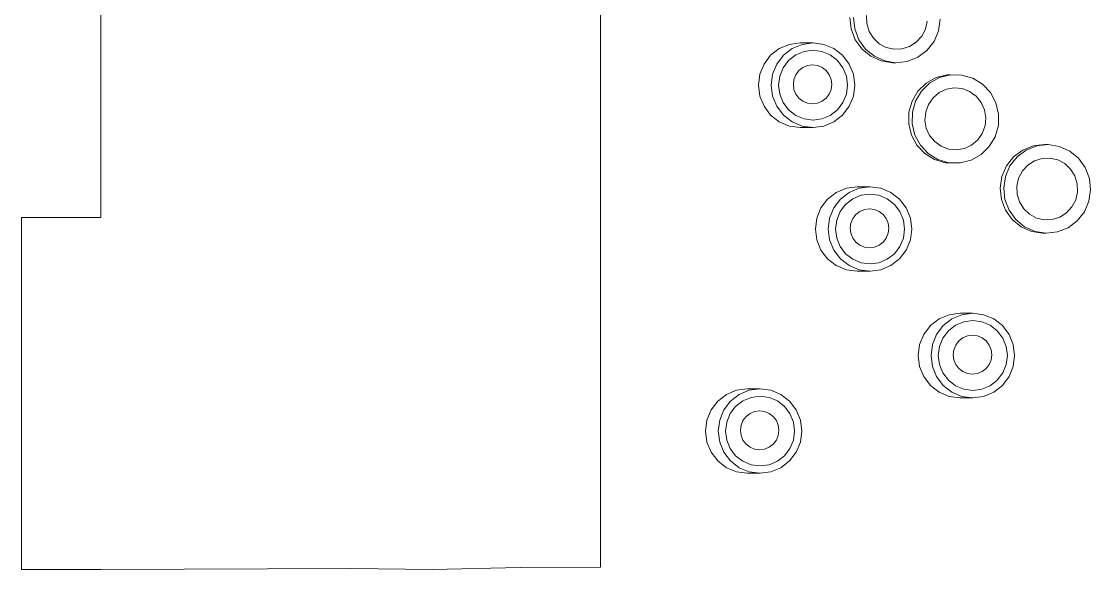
# Model space of a CAD drawing. Header units: millimetres. Extents: x 1448174 to 1599581, y -224422 to -106989.
# Drawn here: x 1467178.9 to 1467394.9, y -127305.7 to -127194.9 of the extents above; entities that cross this region are included whole.
import ezdxf

# ---------------------------------------------------------------- set-up
doc = ezdxf.new("R2010")
doc.units = ezdxf.units.MM
doc.header["$LTSCALE"] = 600
doc.header["$MEASUREMENT"] = 0
doc.layers.add('furniture', color=30, linetype='Continuous', lineweight=9)

msp = doc.modelspace()

# ---------------------------------------------------------------- linework, layer by layer
at = {"layer": 'furniture'}
for p, q in [((1467295.8918, -127049.7696), (1467295.8918, -127305.2108)), ((1467194.9443, -127234.5383), (1467194.9443, -127050.2695)), ((1467346.5296, -127196.4474), (1467346.2773, -127194.124)), ((1467347.232, -127196.4474), (1467346.9798, -127194.124)), ((1467349.6998, -127195.3639), (1467349.6385, -127193.7287)), ((1467364.5374, -127194.4935), (1467364.1914, -127196.8043)), ((1467347.3629, -127198.6251), (1467346.5296, -127196.4474)), ((1467348.0653, -127198.6251), (1467347.232, -127196.4474)), ((1467350.1741, -127196.9271), (1467349.6998, -127195.3639)), ((1467351.0289, -127198.3119), (1467350.1741, -127196.9271)), ((1467361.523, -127196.4843), (1467360.7744, -127197.9317)), ((1467361.8787, -127194.8887), (1467361.523, -127196.4843)), ((1467364.1914, -127196.8043), (1467363.2707, -127198.9451)), ((1467348.7205, -127200.5086), (1467347.3629, -127198.6251)), ((1467349.4229, -127200.5086), (1467348.0653, -127198.6251)), ((1467352.206, -127199.4239), (1467351.0289, -127198.3119)), ((1467359.684, -127199.1321), (1467358.3261, -127200.0039)), ((1467360.7744, -127197.9317), (1467359.684, -127199.1321)), ((1467363.2707, -127198.9451), (1467361.8381, -127200.7699)), ((1467330.2568, -127201.7668), (1467332.0069, -127200.4094)), ((1467332.0069, -127200.4094), (1467334.0448, -127199.5561)), ((1467332.8455, -127201.7668), (1467334.5955, -127200.4094)), ((1467334.0448, -127199.5561), (1467336.2319, -127199.2651)), ((1467334.5955, -127200.4094), (1467336.6335, -127199.5561)), ((1467335.3322, -127201.6993), (1467337.0148, -127200.9947)), ((1467336.2319, -127199.2651), (1467338.8205, -127199.2651)), ((1467336.6335, -127199.5561), (1467338.8205, -127199.2651)), ((1467337.0148, -127200.9947), (1467338.8205, -127200.7544)), ((1467338.8205, -127199.2651), (1467341.0075, -127199.5561)), ((1467338.8205, -127200.7544), (1467340.6262, -127200.9947)), ((1467340.6262, -127200.9947), (1467342.3088, -127201.6993)), ((1467341.0075, -127199.5561), (1467343.0455, -127200.4094)), ((1467343.0455, -127200.4094), (1467344.7955, -127201.7668)), ((1467350.5098, -127201.9696), (1467348.7205, -127200.5086)), ((1467351.2123, -127201.9696), (1467349.4229, -127200.5086)), ((1467353.6253, -127200.1873), (1467352.206, -127199.4239)), ((1467355.1899, -127200.5501), (1467353.6253, -127200.1873)), ((1467356.7933, -127200.4875), (1467355.1899, -127200.5501)), ((1467358.3261, -127200.0039), (1467356.7933, -127200.4875)), ((1467361.8381, -127200.7699), (1467359.9911, -127202.1544)), ((1467328.914, -127203.5359), (1467330.2568, -127201.7668)), ((1467331.5026, -127203.5359), (1467332.8455, -127201.7668)), ((1467332.7786, -127204.2805), (1467333.8873, -127202.82)), ((1467333.8873, -127202.82), (1467335.3322, -127201.6993)), ((1467342.3088, -127201.6993), (1467343.7537, -127202.82)), ((1467343.7537, -127202.82), (1467344.8624, -127204.2805)), ((1467344.7955, -127201.7668), (1467346.1384, -127203.5359)), ((1467352.609, -127202.9086), (1467350.5098, -127201.9696)), ((1467353.3115, -127202.9086), (1467351.2123, -127201.9696)), ((1467354.875, -127203.2614), (1467352.609, -127202.9086)), ((1467355.5775, -127203.2614), (1467353.3115, -127202.9086)), ((1467354.875, -127203.2614), (1467355.5775, -127203.2614)), ((1467357.8558, -127203.0042), (1467355.5775, -127203.2614)), ((1467359.9911, -127202.1544), (1467357.8558, -127203.0042)), ((1467327.7819, -127207.8067), (1467328.0698, -127205.5959)), ((1467328.0698, -127205.5959), (1467328.914, -127203.5359)), ((1467330.3705, -127207.8067), (1467330.6585, -127205.5959)), ((1467330.6585, -127205.5959), (1467331.5026, -127203.5359)), ((1467332.0817, -127205.9814), (1467332.7786, -127204.2805)), ((1467335.3622, -127205.6829), (1467335.9813, -127204.8673)), ((1467335.9813, -127204.8673), (1467336.7881, -127204.2415)), ((1467336.7881, -127204.2415), (1467337.7276, -127203.8481)), ((1467337.7276, -127203.8481), (1467338.7359, -127203.714)), ((1467338.7359, -127203.714), (1467339.7442, -127203.8481)), ((1467339.7442, -127203.8481), (1467340.6837, -127204.2415)), ((1467340.6837, -127204.2415), (1467341.4905, -127204.8673)), ((1467341.4905, -127204.8673), (1467342.1096, -127205.6829)), ((1467344.8624, -127204.2805), (1467345.5594, -127205.9814)), ((1467346.1384, -127203.5359), (1467346.9826, -127205.5959)), ((1467346.9826, -127205.5959), (1467347.2705, -127207.8067)), ((1467331.8439, -127207.8067), (1467332.0817, -127205.9814)), ((1467334.8403, -127207.6518), (1467334.973, -127206.6326)), ((1467334.973, -127208.671), (1467334.8403, -127207.6518)), ((1467334.973, -127206.6326), (1467335.3622, -127205.6829)), ((1467342.1096, -127205.6829), (1467342.4988, -127206.6326)), ((1467342.4988, -127206.6326), (1467342.6315, -127207.6518)), ((1467342.6315, -127207.6518), (1467342.4988, -127208.671)), ((1467345.5594, -127205.9814), (1467345.7971, -127207.8067)), ((1467361.6779, -127207.4047), (1467360.024, -127209.0232)), ((1467360.7264, -127209.0232), (1467362.3804, -127207.4047)), ((1467363.6863, -127206.2779), (1467361.6779, -127207.4047)), ((1467362.3804, -127207.4047), (1467364.3887, -127206.2779)), ((1467365.9122, -127205.7196), (1467363.6863, -127206.2779)), ((1467364.3887, -127206.2779), (1467366.6146, -127205.7196)), ((1467365.9122, -127205.7196), (1467366.6146, -127205.7196)), ((1467366.6146, -127205.7196), (1467368.9064, -127205.7678)), ((1467368.9064, -127205.7678), (1467371.1078, -127206.4193)), ((1467371.1078, -127206.4193), (1467373.0688, -127207.6296)), ((1467373.0688, -127207.6296), (1467374.6559, -127209.3163)), ((1467328.0698, -127210.0174), (1467327.7819, -127207.8067)), ((1467330.6585, -127210.0174), (1467330.3705, -127207.8067)), ((1467332.0817, -127209.6319), (1467331.8439, -127207.8067)), ((1467332.7786, -127211.3328), (1467332.0817, -127209.6319)), ((1467335.3622, -127209.6208), (1467334.973, -127208.671)), ((1467335.9813, -127210.4363), (1467335.3622, -127209.6208)), ((1467342.1096, -127209.6208), (1467341.4905, -127210.4363)), ((1467342.4988, -127208.671), (1467342.1096, -127209.6208)), ((1467345.5594, -127209.6319), (1467344.8624, -127211.3328)), ((1467345.7971, -127207.8067), (1467345.5594, -127209.6319)), ((1467347.2705, -127207.8067), (1467346.9826, -127210.0174)), ((1467358.8372, -127211.0231), (1467360.024, -127209.0232)), ((1467359.5396, -127211.0231), (1467360.7264, -127209.0232)), ((1467363.0717, -127210.3602), (1467364.3064, -127209.3151)), ((1467364.3064, -127209.3151), (1467365.7642, -127208.6316)), ((1467365.7642, -127208.6316), (1467367.3459, -127208.3561)), ((1467367.3459, -127208.3561), (1467368.9436, -127208.5076)), ((1467368.9436, -127208.5076), (1467370.4484, -127209.0755)), ((1467370.4484, -127209.0755), (1467371.7578, -127210.0213)), ((1467374.6559, -127209.3163), (1467375.7608, -127211.3644)), ((1467328.914, -127212.0775), (1467328.0698, -127210.0174)), ((1467330.2568, -127213.8465), (1467328.914, -127212.0775)), ((1467331.5026, -127212.0775), (1467330.6585, -127210.0174)), ((1467332.8455, -127213.8465), (1467331.5026, -127212.0775)), ((1467333.8873, -127212.7933), (1467332.7786, -127211.3328)), ((1467336.7881, -127211.0621), (1467335.9813, -127210.4363)), ((1467337.7276, -127211.4555), (1467336.7881, -127211.0621)), ((1467338.7359, -127211.5897), (1467337.7276, -127211.4555)), ((1467339.7442, -127211.4555), (1467338.7359, -127211.5897)), ((1467340.6837, -127211.0621), (1467339.7442, -127211.4555)), ((1467341.4905, -127210.4363), (1467340.6837, -127211.0621)), ((1467344.8624, -127211.3328), (1467343.7537, -127212.7933)), ((1467346.1384, -127212.0775), (1467344.7955, -127213.8465)), ((1467346.9826, -127210.0174), (1467346.1384, -127212.0775)), ((1467358.1983, -127213.2681), (1467358.8372, -127211.0231)), ((1467358.9008, -127213.2681), (1467359.5396, -127211.0231)), ((1467361.5874, -127213.2301), (1467362.1443, -127211.6955)), ((1467362.1443, -127211.6955), (1467363.0717, -127210.3602)), ((1467371.7578, -127210.0213), (1467372.7825, -127211.2804)), ((1467372.7825, -127211.2804), (1467373.4528, -127212.7672)), ((1467375.7608, -127211.3644), (1467376.3083, -127213.6344)), ((1467332.0069, -127215.2039), (1467330.2568, -127213.8465)), ((1467334.5955, -127215.2039), (1467332.8455, -127213.8465)), ((1467335.3322, -127213.9141), (1467333.8873, -127212.7933)), ((1467337.0148, -127214.6186), (1467335.3322, -127213.9141)), ((1467342.3088, -127213.9141), (1467340.6262, -127214.6186)), ((1467343.7537, -127212.7933), (1467342.3088, -127213.9141)), ((1467344.7955, -127213.8465), (1467343.0455, -127215.2039)), ((1467358.151, -127215.6052), (1467358.1983, -127213.2681)), ((1467358.8535, -127215.6052), (1467358.9008, -127213.2681)), ((1467361.4389, -127214.8594), (1467361.5874, -127213.2301)), ((1467373.4528, -127212.7672), (1467373.7229, -127214.3802)), ((1467376.3083, -127213.6344), (1467376.261, -127215.9715)), ((1467334.0448, -127216.0572), (1467332.0069, -127215.2039)), ((1467336.2319, -127216.3483), (1467334.0448, -127216.0572)), ((1467336.6335, -127216.0572), (1467334.5955, -127215.2039)), ((1467336.2319, -127216.3483), (1467338.8205, -127216.3483)), ((1467338.8205, -127216.3483), (1467336.6335, -127216.0572)), ((1467338.8205, -127214.8589), (1467337.0148, -127214.6186)), ((1467340.6262, -127214.6186), (1467338.8205, -127214.8589)), ((1467341.0075, -127216.0572), (1467338.8205, -127216.3483)), ((1467343.0455, -127215.2039), (1467341.0075, -127216.0572)), ((1467358.6985, -127217.8752), (1467358.151, -127215.6052)), ((1467359.401, -127217.8752), (1467358.8535, -127215.6052)), ((1467361.709, -127216.4724), (1467361.4389, -127214.8594)), ((1467373.5744, -127216.0095), (1467373.0175, -127217.5441)), ((1467373.7229, -127214.3802), (1467373.5744, -127216.0095)), ((1467376.261, -127215.9715), (1467375.6222, -127218.2165)), ((1467359.8034, -127219.9233), (1467358.6985, -127217.8752)), ((1467360.5059, -127219.9233), (1467359.401, -127217.8752)), ((1467362.3792, -127217.9591), (1467361.709, -127216.4724)), ((1467363.404, -127219.2183), (1467362.3792, -127217.9591)), ((1467373.0175, -127217.5441), (1467372.0901, -127218.8794)), ((1467375.6222, -127218.2165), (1467374.4353, -127220.2164)), ((1467361.3905, -127221.61), (1467359.8034, -127219.9233)), ((1467362.093, -127221.61), (1467360.5059, -127219.9233)), ((1467364.7134, -127220.1641), (1467363.404, -127219.2183)), ((1467366.2182, -127220.732), (1467364.7134, -127220.1641)), ((1467367.8159, -127220.8834), (1467366.2182, -127220.732)), ((1467369.3975, -127220.608), (1467367.8159, -127220.8834)), ((1467370.8554, -127219.9244), (1467369.3975, -127220.608)), ((1467372.0901, -127218.8794), (1467370.8554, -127219.9244)), ((1467374.4353, -127220.2164), (1467372.7814, -127221.8349)), ((1467381.19, -127220.9253), (1467383.3254, -127220.0755)), ((1467381.8925, -127220.9253), (1467384.0279, -127220.0755)), ((1467385.6037, -127219.8183), (1467383.3254, -127220.0755)), ((1467384.0279, -127220.0755), (1467386.3062, -127219.8183)), ((1467385.6037, -127219.8183), (1467386.3062, -127219.8183)), ((1467386.3062, -127219.8183), (1467388.5721, -127220.1711)), ((1467388.5721, -127220.1711), (1467390.6713, -127221.1101)), ((1467363.3516, -127222.8203), (1467361.3905, -127221.61)), ((1467364.054, -127222.8203), (1467362.093, -127221.61)), ((1467365.553, -127223.4718), (1467363.3516, -127222.8203)), ((1467366.2554, -127223.4718), (1467364.054, -127222.8203)), ((1467372.7814, -127221.8349), (1467370.773, -127222.9617)), ((1467377.9104, -127224.1346), (1467379.3431, -127222.3098)), ((1467378.6129, -127224.1346), (1467380.0455, -127222.3098)), ((1467381.19, -127220.9253), (1467379.3431, -127222.3098)), ((1467380.0455, -127222.3098), (1467381.8925, -127220.9253)), ((1467383.5575, -127223.0758), (1467385.0904, -127222.5922)), ((1467385.0904, -127222.5922), (1467386.6937, -127222.5296)), ((1467386.6937, -127222.5296), (1467388.2584, -127222.8924)), ((1467388.2584, -127222.8924), (1467389.6776, -127223.6558)), ((1467390.6713, -127221.1101), (1467392.4607, -127222.5711)), ((1467392.4607, -127222.5711), (1467393.8183, -127224.4546)), ((1467366.2554, -127223.4718), (1467365.553, -127223.4718)), ((1467367.8447, -127223.52), (1467366.2554, -127223.4718)), ((1467367.8447, -127223.52), (1467368.5472, -127223.52)), ((1467370.773, -127222.9617), (1467368.5472, -127223.52)), ((1467376.9897, -127226.2754), (1467377.9104, -127224.1346)), ((1467377.6922, -127226.2754), (1467378.6129, -127224.1346)), ((1467381.1092, -127225.148), (1467382.1996, -127223.9476)), ((1467382.1996, -127223.9476), (1467383.5575, -127223.0758)), ((1467389.6776, -127223.6558), (1467390.8548, -127224.7678)), ((1467390.8548, -127224.7678), (1467391.7096, -127226.1526)), ((1467393.8183, -127224.4546), (1467394.6516, -127226.6323)), ((1467376.6437, -127228.5862), (1467376.9897, -127226.2754)), ((1467377.3462, -127228.5862), (1467377.6922, -127226.2754)), ((1467380.0049, -127228.191), (1467380.3606, -127226.5954)), ((1467380.3606, -127226.5954), (1467381.1092, -127225.148)), ((1467391.7096, -127226.1526), (1467392.1838, -127227.7158)), ((1467394.6516, -127226.6323), (1467394.9039, -127228.9557)), ((1467343.5213, -127229.4816), (1467345.5593, -127228.6283)), ((1467345.5593, -127228.6283), (1467347.7463, -127228.3373)), ((1467346.11, -127229.4816), (1467348.1479, -127228.6283)), ((1467347.7463, -127228.3373), (1467350.335, -127228.3373)), ((1467348.1479, -127228.6283), (1467350.335, -127228.3373)), ((1467350.335, -127228.3373), (1467352.522, -127228.6283)), ((1467352.522, -127228.6283), (1467354.56, -127229.4816)), ((1467376.896, -127230.9097), (1467376.6437, -127228.5862)), ((1467377.5984, -127230.9097), (1467377.3462, -127228.5862)), ((1467380.0662, -127229.8261), (1467380.0049, -127228.191)), ((1467392.2452, -127229.351), (1467391.8894, -127230.9466)), ((1467392.1838, -127227.7158), (1467392.2452, -127229.351)), ((1467394.9039, -127228.9557), (1467394.5578, -127231.2665)), ((1467340.4284, -127232.6081), (1467341.7713, -127230.8391)), ((1467341.7713, -127230.8391), (1467343.5213, -127229.4816)), ((1467343.0171, -127232.6081), (1467344.3599, -127230.8391)), ((1467344.3599, -127230.8391), (1467346.11, -127229.4816)), ((1467345.4018, -127231.8922), (1467346.8467, -127230.7715)), ((1467346.8467, -127230.7715), (1467348.5293, -127230.067)), ((1467348.5293, -127230.067), (1467350.335, -127229.8267)), ((1467350.335, -127229.8267), (1467352.1406, -127230.067)), ((1467352.1406, -127230.067), (1467353.8233, -127230.7715)), ((1467353.8233, -127230.7715), (1467355.2681, -127231.8922)), ((1467354.56, -127229.4816), (1467356.31, -127230.8391)), ((1467356.31, -127230.8391), (1467357.6529, -127232.6081)), ((1467377.7293, -127233.0873), (1467376.896, -127230.9097)), ((1467378.4317, -127233.0873), (1467377.5984, -127230.9097)), ((1467380.5405, -127231.3894), (1467380.0662, -127229.8261)), ((1467381.3953, -127232.7742), (1467380.5405, -127231.3894)), ((1467391.8894, -127230.9466), (1467391.1408, -127232.3939)), ((1467394.5578, -127231.2665), (1467393.6371, -127233.4073)), ((1467339.5843, -127234.6682), (1467340.4284, -127232.6081)), ((1467342.1729, -127234.6682), (1467343.0171, -127232.6081)), ((1467343.5961, -127235.0536), (1467344.2931, -127233.3528)), ((1467344.2931, -127233.3528), (1467345.4018, -127231.8922)), ((1467347.4957, -127233.9396), (1467348.3025, -127233.3138)), ((1467348.3025, -127233.3138), (1467349.2421, -127232.9204)), ((1467349.2421, -127232.9204), (1467350.2504, -127232.7862)), ((1467350.2504, -127232.7862), (1467351.2586, -127232.9204)), ((1467351.2586, -127232.9204), (1467352.1982, -127233.3138)), ((1467352.1982, -127233.3138), (1467353.005, -127233.9396)), ((1467355.2681, -127231.8922), (1467356.3769, -127233.3528)), ((1467356.3769, -127233.3528), (1467357.0738, -127235.0536)), ((1467357.6529, -127232.6081), (1467358.497, -127234.6682)), ((1467377.7293, -127233.0873), (1467379.0869, -127234.9709)), ((1467379.7894, -127234.9709), (1467378.4317, -127233.0873)), ((1467382.5724, -127233.8861), (1467381.3953, -127232.7742)), ((1467390.0505, -127233.5944), (1467388.6926, -127234.4661)), ((1467391.1408, -127232.3939), (1467390.0505, -127233.5944)), ((1467393.6371, -127233.4073), (1467392.2045, -127235.2321)), ((1467194.9443, -127234.5383), (1467178.869, -127234.5383)), ((1467178.869, -127234.5383), (1467178.869, -127305.7107)), ((1467339.2963, -127236.8789), (1467339.5843, -127234.6682)), ((1467341.885, -127236.8789), (1467342.1729, -127234.6682)), ((1467343.3584, -127236.8789), (1467343.5961, -127235.0536)), ((1467346.3547, -127236.7241), (1467346.4875, -127235.7049)), ((1467346.4875, -127235.7049), (1467346.8766, -127234.7551)), ((1467346.8766, -127234.7551), (1467347.4957, -127233.9396)), ((1467353.005, -127233.9396), (1467353.6241, -127234.7551)), ((1467353.6241, -127234.7551), (1467354.0132, -127235.7049)), ((1467354.0132, -127235.7049), (1467354.146, -127236.7241)), ((1467357.0738, -127235.0536), (1467357.3115, -127236.8789)), ((1467358.497, -127234.6682), (1467358.7849, -127236.8789)), ((1467380.8763, -127236.4319), (1467379.0869, -127234.9709)), ((1467381.5787, -127236.4319), (1467379.7894, -127234.9709)), ((1467383.9917, -127234.6495), (1467382.5724, -127233.8861)), ((1467385.5563, -127235.0123), (1467383.9917, -127234.6495)), ((1467387.1597, -127234.9498), (1467385.5563, -127235.0123)), ((1467388.6926, -127234.4661), (1467387.1597, -127234.9498)), ((1467392.2045, -127235.2321), (1467390.3576, -127236.6166)), ((1467339.5843, -127239.0896), (1467339.2963, -127236.8789)), ((1467342.1729, -127239.0896), (1467341.885, -127236.8789)), ((1467343.5961, -127238.7041), (1467343.3584, -127236.8789)), ((1467346.4875, -127237.7433), (1467346.3547, -127236.7241)), ((1467346.8766, -127238.693), (1467346.4875, -127237.7433)), ((1467354.0132, -127237.7433), (1467353.6241, -127238.693)), ((1467354.146, -127236.7241), (1467354.0132, -127237.7433)), ((1467357.3115, -127236.8789), (1467357.0738, -127238.7041)), ((1467358.7849, -127236.8789), (1467358.497, -127239.0896)), ((1467382.9755, -127237.3708), (1467380.8763, -127236.4319)), ((1467383.6779, -127237.3708), (1467381.5787, -127236.4319)), ((1467385.2414, -127237.7237), (1467382.9755, -127237.3708)), ((1467385.9439, -127237.7237), (1467383.6779, -127237.3708)), ((1467385.2414, -127237.7237), (1467385.9439, -127237.7237)), ((1467388.2222, -127237.4664), (1467385.9439, -127237.7237)), ((1467390.3576, -127236.6166), (1467388.2222, -127237.4664)), ((1467340.4284, -127241.1497), (1467339.5843, -127239.0896)), ((1467343.0171, -127241.1497), (1467342.1729, -127239.0896)), ((1467344.2931, -127240.405), (1467343.5961, -127238.7041)), ((1467347.4957, -127239.5086), (1467346.8766, -127238.693)), ((1467348.3025, -127240.1344), (1467347.4957, -127239.5086)), ((1467349.2421, -127240.5277), (1467348.3025, -127240.1344)), ((1467352.1982, -127240.1344), (1467351.2586, -127240.5277)), ((1467353.005, -127239.5086), (1467352.1982, -127240.1344)), ((1467353.6241, -127238.693), (1467353.005, -127239.5086)), ((1467357.0738, -127238.7041), (1467356.3769, -127240.405)), ((1467358.497, -127239.0896), (1467357.6529, -127241.1497)), ((1467341.7713, -127242.9187), (1467340.4284, -127241.1497)), ((1467344.3599, -127242.9187), (1467343.0171, -127241.1497)), ((1467345.4018, -127241.8656), (1467344.2931, -127240.405)), ((1467346.8467, -127242.9863), (1467345.4018, -127241.8656)), ((1467350.2504, -127240.6619), (1467349.2421, -127240.5277)), ((1467351.2586, -127240.5277), (1467350.2504, -127240.6619)), ((1467355.2681, -127241.8656), (1467353.8233, -127242.9863)), ((1467356.3769, -127240.405), (1467355.2681, -127241.8656)), ((1467357.6529, -127241.1497), (1467356.31, -127242.9187)), ((1467343.5213, -127244.2761), (1467341.7713, -127242.9187)), ((1467345.5593, -127245.1295), (1467343.5213, -127244.2761)), ((1467346.11, -127244.2761), (1467344.3599, -127242.9187)), ((1467348.1479, -127245.1295), (1467346.11, -127244.2761)), ((1467348.5293, -127243.6908), (1467346.8467, -127242.9863)), ((1467350.335, -127243.9311), (1467348.5293, -127243.6908)), ((1467352.1406, -127243.6908), (1467350.335, -127243.9311)), ((1467353.8233, -127242.9863), (1467352.1406, -127243.6908)), ((1467354.56, -127244.2761), (1467352.522, -127245.1295)), ((1467356.31, -127242.9187), (1467354.56, -127244.2761)), ((1467347.7463, -127245.4205), (1467345.5593, -127245.1295)), ((1467347.7463, -127245.4205), (1467350.335, -127245.4205)), ((1467350.335, -127245.4205), (1467348.1479, -127245.1295)), ((1467352.522, -127245.1295), (1467350.335, -127245.4205)), ((1467362.5405, -127256.4009), (1467364.2905, -127255.0435)), ((1467364.2905, -127255.0435), (1467366.3285, -127254.1902)), ((1467365.1291, -127256.4009), (1467366.8792, -127255.0435)), ((1467366.3285, -127254.1902), (1467368.5155, -127253.8991)), ((1467366.8792, -127255.0435), (1467368.9172, -127254.1902)), ((1467368.5155, -127253.8991), (1467371.1042, -127253.8991)), ((1467368.9172, -127254.1902), (1467371.1042, -127253.8991)), ((1467371.1042, -127253.8991), (1467373.2912, -127254.1902)), ((1467373.2912, -127254.1902), (1467375.3292, -127255.0435)), ((1467375.3292, -127255.0435), (1467377.0792, -127256.4009)), ((1467361.1976, -127258.17), (1467362.5405, -127256.4009)), ((1467363.7863, -127258.17), (1467365.1291, -127256.4009)), ((1467365.0623, -127258.9146), (1467366.171, -127257.4541)), ((1467366.171, -127257.4541), (1467367.6159, -127256.3334)), ((1467367.6159, -127256.3334), (1467369.2985, -127255.6288)), ((1467369.2985, -127255.6288), (1467371.1042, -127255.3885)), ((1467371.1042, -127255.3885), (1467372.9098, -127255.6288)), ((1467372.9098, -127255.6288), (1467374.5925, -127256.3334)), ((1467374.5925, -127256.3334), (1467376.0374, -127257.4541)), ((1467376.0374, -127257.4541), (1467377.1461, -127258.9146)), ((1467377.0792, -127256.4009), (1467378.4221, -127258.17)), ((1467360.3535, -127260.23), (1467361.1976, -127258.17)), ((1467362.9421, -127260.23), (1467363.7863, -127258.17)), ((1467364.3653, -127260.6155), (1467365.0623, -127258.9146)), ((1467367.6459, -127260.317), (1467368.2649, -127259.5014)), ((1467368.2649, -127259.5014), (1467369.0718, -127258.8756)), ((1467369.0718, -127258.8756), (1467370.0113, -127258.4822)), ((1467370.0113, -127258.4822), (1467371.0196, -127258.3481)), ((1467371.0196, -127258.3481), (1467372.0278, -127258.4822)), ((1467372.0278, -127258.4822), (1467372.9674, -127258.8756)), ((1467372.9674, -127258.8756), (1467373.7742, -127259.5014)), ((1467373.7742, -127259.5014), (1467374.3933, -127260.317)), ((1467377.1461, -127258.9146), (1467377.843, -127260.6155)), ((1467378.4221, -127258.17), (1467379.2662, -127260.23)), ((1467360.0655, -127262.4408), (1467360.3535, -127260.23)), ((1467362.6542, -127262.4408), (1467362.9421, -127260.23)), ((1467364.1276, -127262.4408), (1467364.3653, -127260.6155)), ((1467367.1239, -127262.2859), (1467367.2567, -127261.2667)), ((1467367.2567, -127261.2667), (1467367.6459, -127260.317)), ((1467374.3933, -127260.317), (1467374.7824, -127261.2667)), ((1467374.7824, -127261.2667), (1467374.9152, -127262.2859)), ((1467377.843, -127260.6155), (1467378.0808, -127262.4408)), ((1467379.2662, -127260.23), (1467379.5542, -127262.4408)), ((1467360.3535, -127264.6515), (1467360.0655, -127262.4408)), ((1467362.9421, -127264.6515), (1467362.6542, -127262.4408)), ((1467364.3653, -127264.266), (1467364.1276, -127262.4408)), ((1467367.2567, -127263.3051), (1467367.1239, -127262.2859)), ((1467367.6459, -127264.2549), (1467367.2567, -127263.3051)), ((1467374.7824, -127263.3051), (1467374.3933, -127264.2549)), ((1467374.9152, -127262.2859), (1467374.7824, -127263.3051)), ((1467378.0808, -127262.4408), (1467377.843, -127264.266)), ((1467379.5542, -127262.4408), (1467379.2662, -127264.6515)), ((1467361.1976, -127266.7116), (1467360.3535, -127264.6515)), ((1467363.7863, -127266.7116), (1467362.9421, -127264.6515)), ((1467365.0623, -127265.9669), (1467364.3653, -127264.266)), ((1467366.171, -127267.4274), (1467365.0623, -127265.9669)), ((1467368.2649, -127265.0704), (1467367.6459, -127264.2549)), ((1467369.0718, -127265.6962), (1467368.2649, -127265.0704)), ((1467370.0113, -127266.0896), (1467369.0718, -127265.6962)), ((1467371.0196, -127266.2238), (1467370.0113, -127266.0896)), ((1467372.0278, -127266.0896), (1467371.0196, -127266.2238)), ((1467372.9674, -127265.6962), (1467372.0278, -127266.0896)), ((1467373.7742, -127265.0704), (1467372.9674, -127265.6962)), ((1467374.3933, -127264.2549), (1467373.7742, -127265.0704)), ((1467377.1461, -127265.9669), (1467376.0374, -127267.4274)), ((1467377.843, -127264.266), (1467377.1461, -127265.9669)), ((1467379.2662, -127264.6515), (1467378.4221, -127266.7116)), ((1467362.5405, -127268.4806), (1467361.1976, -127266.7116)), ((1467365.1291, -127268.4806), (1467363.7863, -127266.7116)), ((1467367.6159, -127268.5482), (1467366.171, -127267.4274)), ((1467376.0374, -127267.4274), (1467374.5925, -127268.5482)), ((1467378.4221, -127266.7116), (1467377.0792, -127268.4806)), ((1467319.5548, -127271.669), (1467321.3048, -127270.3116)), ((1467321.3048, -127270.3116), (1467323.3428, -127269.4583)), ((1467322.1434, -127271.669), (1467323.8935, -127270.3116)), ((1467323.3428, -127269.4583), (1467325.5298, -127269.1672)), ((1467323.8935, -127270.3116), (1467325.9315, -127269.4583)), ((1467325.5298, -127269.1672), (1467328.1185, -127269.1672)), ((1467325.9315, -127269.4583), (1467328.1185, -127269.1672)), ((1467328.1185, -127269.1672), (1467330.3055, -127269.4583)), ((1467330.3055, -127269.4583), (1467332.3435, -127270.3116)), ((1467332.3435, -127270.3116), (1467334.0935, -127271.669)), ((1467364.2905, -127269.838), (1467362.5405, -127268.4806)), ((1467366.3285, -127270.6913), (1467364.2905, -127269.838)), ((1467366.8792, -127269.838), (1467365.1291, -127268.4806)), ((1467368.9172, -127270.6913), (1467366.8792, -127269.838)), ((1467369.2985, -127269.2527), (1467367.6159, -127268.5482)), ((1467371.1042, -127269.493), (1467369.2985, -127269.2527)), ((1467372.9098, -127269.2527), (1467371.1042, -127269.493)), ((1467374.5925, -127268.5482), (1467372.9098, -127269.2527)), ((1467375.3292, -127269.838), (1467373.2912, -127270.6913)), ((1467377.0792, -127268.4806), (1467375.3292, -127269.838)), ((1467318.2119, -127273.438), (1467319.5548, -127271.669)), ((1467320.8006, -127273.438), (1467322.1434, -127271.669)), ((1467323.1853, -127272.7222), (1467324.6302, -127271.6014)), ((1467324.6302, -127271.6014), (1467326.3128, -127270.8969)), ((1467326.3128, -127270.8969), (1467328.1185, -127270.6566)), ((1467328.1185, -127270.6566), (1467329.9241, -127270.8969)), ((1467329.9241, -127270.8969), (1467331.6068, -127271.6014)), ((1467331.6068, -127271.6014), (1467333.0517, -127272.7222)), ((1467334.0935, -127271.669), (1467335.4364, -127273.438)), ((1467368.5155, -127270.9824), (1467366.3285, -127270.6913)), ((1467368.5155, -127270.9824), (1467371.1042, -127270.9824)), ((1467371.1042, -127270.9824), (1467368.9172, -127270.6913)), ((1467373.2912, -127270.6913), (1467371.1042, -127270.9824)), ((1467317.3678, -127275.4981), (1467318.2119, -127273.438)), ((1467319.9564, -127275.4981), (1467320.8006, -127273.438)), ((1467321.3796, -127275.8836), (1467322.0766, -127274.1827)), ((1467322.0766, -127274.1827), (1467323.1853, -127272.7222)), ((1467325.2792, -127274.7695), (1467326.0861, -127274.1437)), ((1467326.0861, -127274.1437), (1467327.0256, -127273.7503)), ((1467327.0256, -127273.7503), (1467328.0339, -127273.6161)), ((1467328.0339, -127273.6161), (1467329.0421, -127273.7503)), ((1467329.0421, -127273.7503), (1467329.9817, -127274.1437)), ((1467329.9817, -127274.1437), (1467330.7885, -127274.7695)), ((1467333.0517, -127272.7222), (1467334.1604, -127274.1827)), ((1467334.1604, -127274.1827), (1467334.8573, -127275.8836)), ((1467335.4364, -127273.438), (1467336.2805, -127275.4981)), ((1467317.0798, -127277.7088), (1467317.3678, -127275.4981)), ((1467319.6685, -127277.7088), (1467319.9564, -127275.4981)), ((1467321.1419, -127277.7088), (1467321.3796, -127275.8836)), ((1467324.1382, -127277.554), (1467324.271, -127276.5348)), ((1467324.271, -127276.5348), (1467324.6602, -127275.5851)), ((1467324.6602, -127275.5851), (1467325.2792, -127274.7695)), ((1467330.7885, -127274.7695), (1467331.4076, -127275.5851)), ((1467331.4076, -127275.5851), (1467331.7967, -127276.5348)), ((1467331.7967, -127276.5348), (1467331.9295, -127277.554)), ((1467334.8573, -127275.8836), (1467335.0951, -127277.7088)), ((1467336.2805, -127275.4981), (1467336.5685, -127277.7088)), ((1467317.3678, -127279.9196), (1467317.0798, -127277.7088)), ((1467319.9564, -127279.9196), (1467319.6685, -127277.7088)), ((1467321.3796, -127279.5341), (1467321.1419, -127277.7088)), ((1467324.271, -127278.5732), (1467324.1382, -127277.554)), ((1467324.6602, -127279.5229), (1467324.271, -127278.5732)), ((1467331.7967, -127278.5732), (1467331.4076, -127279.5229)), ((1467331.9295, -127277.554), (1467331.7967, -127278.5732)), ((1467335.0951, -127277.7088), (1467334.8573, -127279.5341)), ((1467336.5685, -127277.7088), (1467336.2805, -127279.9196)), ((1467318.2119, -127281.9796), (1467317.3678, -127279.9196)), ((1467320.8006, -127281.9796), (1467319.9564, -127279.9196)), ((1467322.0766, -127281.2349), (1467321.3796, -127279.5341)), ((1467323.1853, -127282.6955), (1467322.0766, -127281.2349)), ((1467325.2792, -127280.3385), (1467324.6602, -127279.5229)), ((1467326.0861, -127280.9643), (1467325.2792, -127280.3385)), ((1467327.0256, -127281.3577), (1467326.0861, -127280.9643)), ((1467329.9817, -127280.9643), (1467329.0421, -127281.3577)), ((1467330.7885, -127280.3385), (1467329.9817, -127280.9643)), ((1467331.4076, -127279.5229), (1467330.7885, -127280.3385)), ((1467334.1604, -127281.2349), (1467333.0517, -127282.6955)), ((1467334.8573, -127279.5341), (1467334.1604, -127281.2349)), ((1467336.2805, -127279.9196), (1467335.4364, -127281.9796)), ((1467319.5548, -127283.7487), (1467318.2119, -127281.9796)), ((1467322.1434, -127283.7487), (1467320.8006, -127281.9796)), ((1467324.6302, -127283.8162), (1467323.1853, -127282.6955)), ((1467328.0339, -127281.4919), (1467327.0256, -127281.3577)), ((1467329.0421, -127281.3577), (1467328.0339, -127281.4919)), ((1467333.0517, -127282.6955), (1467331.6068, -127283.8162)), ((1467335.4364, -127281.9796), (1467334.0935, -127283.7487)), ((1467321.3048, -127285.1061), (1467319.5548, -127283.7487)), ((1467323.3428, -127285.9594), (1467321.3048, -127285.1061)), ((1467323.8935, -127285.1061), (1467322.1434, -127283.7487)), ((1467325.9315, -127285.9594), (1467323.8935, -127285.1061)), ((1467326.3128, -127284.5208), (1467324.6302, -127283.8162)), ((1467328.1185, -127284.7611), (1467326.3128, -127284.5208)), ((1467329.9241, -127284.5208), (1467328.1185, -127284.7611)), ((1467331.6068, -127283.8162), (1467329.9241, -127284.5208)), ((1467332.3435, -127285.1061), (1467330.3055, -127285.9594)), ((1467334.0935, -127283.7487), (1467332.3435, -127285.1061)), ((1467325.5298, -127286.2504), (1467323.3428, -127285.9594)), ((1467325.5298, -127286.2504), (1467328.1185, -127286.2504)), ((1467328.1185, -127286.2504), (1467325.9315, -127285.9594)), ((1467330.3055, -127285.9594), (1467328.1185, -127286.2504)), ((1467178.869, -127305.7107), (1467194.9443, -127305.7107)), ((1467245.418, -127305.4608), (1467194.9443, -127305.7107)), ((1467245.418, -127305.4608), (1467261.9196, -127305.7076)), ((1467261.9196, -127305.7076), (1467279.6775, -127305.2911)), ((1467279.6775, -127305.2911), (1467295.8918, -127305.2108))]:
    msp.add_line(p, q, dxfattribs=at)

doc.saveas('drawing.dxf')
